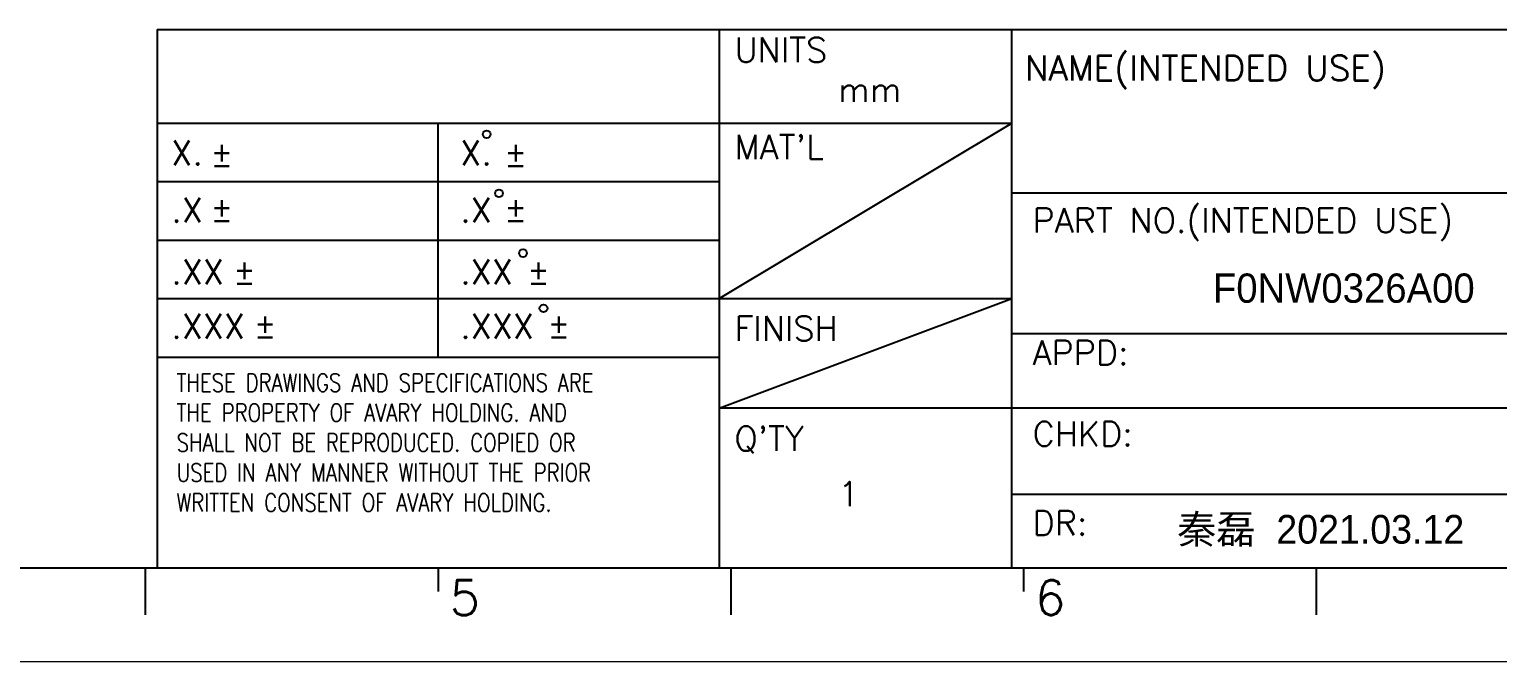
# Model space of a CAD drawing. Header units: millimetres. Extents: x 3412 to 3654, y 20 to 191.
# Drawn here: x 3531.2 to 3605.1, y 20.1 to 52 of the extents above; entities that cross this region are included whole.
import ezdxf

# ---------------------------------------------------------------- set-up
doc = ezdxf.new("R2010")
doc.units = ezdxf.units.MM
doc.header["$LTSCALE"] = 23.1
doc.linetypes.add('PHANTOM', pattern=[29.5, 9.5, -1.5, 3, -1.5, 3, -1.5, 9.5])
doc.layers.get('0').update_dxf_attribs({"linetype": 'CONTINUOUS'})
doc.layers.add('0PAPERF', color=2, linetype='PHANTOM', lineweight=0, plot=False)
doc.styles.add('SIMPLEX', font='simplex.shx')
doc.styles.get("Standard").update_dxf_attribs({"font": 'simplex.shx', "width": 0.8})

msp = doc.modelspace()

# ---------------------------------------------------------------- linework, layer by layer
for p, q in [((3537.588, 51.951), (3537.588, 24.829)), ((3537.588, 51.951), (3646.668, 51.951)), ((3565.89, 51.951), (3565.89, 24.829)), ((3580.63, 24.829), (3580.63, 51.951)), ((3537.588, 47.234), (3580.63, 47.234)), ((3551.739, 35.442), (3551.739, 47.234)), ((3565.89, 38.39), (3580.63, 47.234)), ((3537.588, 44.286), (3565.89, 44.286)), ((3646.668, 43.697), (3580.63, 43.697)), ((3537.588, 41.338), (3565.89, 41.338)), ((3537.588, 38.39), (3580.63, 38.39)), ((3565.89, 32.873), (3580.63, 38.39)), ((3646.668, 36.621), (3580.63, 36.621)), ((3537.588, 35.442), (3565.89, 35.442)), ((3609.522, 32.873), (3565.89, 32.873)), ((3580.63, 28.54), (3609.522, 28.54)), ((3419.073, 24.829), (3646.668, 24.829)), ((3536.998, 24.829), (3536.998, 22.47)), ((3551.739, 24.829), (3551.739, 23.649)), ((3566.479, 24.829), (3566.479, 22.47)), ((3581.22, 24.829), (3581.22, 23.649)), ((3595.96, 24.829), (3595.96, 22.47))]:
    msp.add_line(p, q)
msp.add_lwpolyline([(3580.63, 51.951), (3646.668, 51.951), (3646.668, 43.697), (3580.63, 43.697)], close=True)
for centre in [(3554.185, 46.669), (3554.808, 43.695), (3556.018, 40.681), (3557.049, 37.899)]:
    msp.add_circle(centre, 0.194)
at = {"layer": '0PAPERF'}
msp.add_line((3412.292, 20.112), (3654.099, 20.112), dxfattribs=at)

# ---------------------------------------------------------------- texts
at = {"style": 'SIMPLEX'}
for s, height, p in [('UNITS', 1.2382, (3566.664, 50.296)), ('mm', 1.2382, (3571.887, 48.299)), ("MAT'L", 1.2382, (3566.664, 45.407)), ('X.', 1.2382, (3538.309, 45.114)), ('%%p ', 1.2382, (3540.27, 45.067)), ('X.', 1.2382, (3552.858, 45.114)), ('%%p ', 1.2382, (3555.066, 45.067)), ('.X', 1.2382, (3538.309, 42.234)), ('%%p ', 1.2382, (3540.27, 42.296)), ('.X', 1.2382, (3552.858, 42.234)), ('%%p ', 1.2382, (3555.066, 42.296)), ('PART NO.(INTENDED USE)', 1.23821, (3581.68, 41.717)), ('.XX', 1.2382, (3538.309, 39.126)), ('%%p ', 1.2382, (3541.416, 39.142)), ('.XX', 1.2382, (3552.858, 39.126)), ('%%p ', 1.2382, (3556.212, 39.142)), ('.XXX', 1.2382, (3538.309, 36.391)), ('%%p ', 1.2382, (3542.447, 36.438)), ('.XXX', 1.2382, (3552.858, 36.391)), ('%%p ', 1.2382, (3557.243, 36.438)), ('FINISH', 1.2382, (3566.664, 36.271)), ('APPD:', 1.2382, (3581.68, 35.051)), ("Q'TY", 1.2382, (3566.664, 30.724)), ('CHKD:', 1.2382, (3581.68, 30.966)), ('1', 1.238, (3571.887, 27.944)), ('DR:', 1.2382, (3581.68, 26.473)), ('5', 1.769, (3552.328, 22.447)), ('6', 1.769, (3581.809, 22.447))]:
    msp.add_text(s, height=height, dxfattribs=at).set_placement(p)
at = {"lineweight": 0, "style": 'SIMPLEX'}
msp.add_text('NAME(INTENDED USE)', height=1.26154, dxfattribs=at).set_placement((3581.292, 49.374))
at = {"linetype": 'Continuous', "insert": (3590.754, 39.658), "char_height": 1.47406, "width": 17.77502, "attachment_point": 1}
msp.add_mtext('{\\fPMingLiU|b0|i0|c136|p0;\\W1;F0NW0326A00}', dxfattribs=at)
at = {"color": 3, "lineweight": 0, "insert": (3538.577, 34.612), "char_height": 0.905728, "width": 24.919, "attachment_point": 1}
msp.add_mtext('THESE DRAWINGS AND SPECIFICATIONS ARE THE PROPERTY OF AVARY HOLDING. AND SHALL NOT BE REPRODUCED. COPIED OR USED IN ANY MANNER WITHOUT THE PRIOR WRITTEN CONSENT OF AVARY HOLDING.', dxfattribs=at)
at = {"lineweight": 0, "insert": (3588.955, 27.499), "char_height": 1.44526, "width": 18.14433, "attachment_point": 1, "style": 'SIMPLEX'}
msp.add_mtext('{\\fPMingLiU|b0|i0|c136|p2;秦磊  2021.03.12}', dxfattribs=at)

doc.saveas('drawing.dxf')
